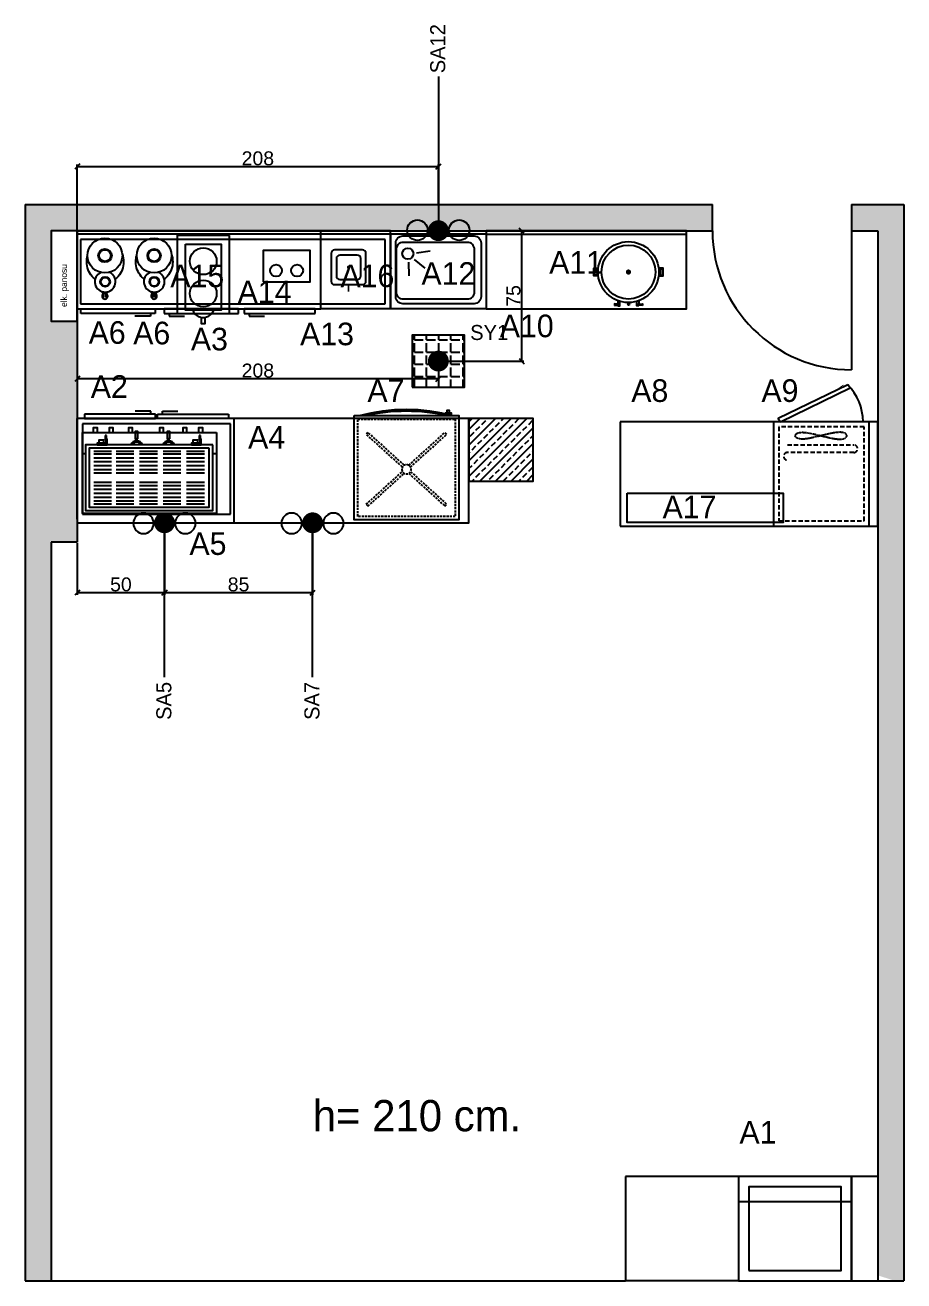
# Model space of a CAD drawing. Header units: millimetres. Extents: x 77277 to 95019, y -59792 to -54320.
# Drawn here: x 85070 to 85575, y -55650 to -54928 of the extents above; entities that cross this region are included whole.
import ezdxf

# ---------------------------------------------------------------- set-up
doc = ezdxf.new("R2010")
doc.units = ezdxf.units.MM
doc.header["$LTSCALE"] = 5
doc.linetypes.add('DASHDOT', pattern=[25.4, 12.7, -6.35, 0, -6.35])
doc.linetypes.add('DASHED', pattern=[0.75, 0.5, -0.25])
for name, color, linetype in [('0D', 1, 'Continuous'), ('0T', 7, 'Continuous'), ('AK', 7, 'Continuous'), ('Kıtc-002 Çizgi', 7, 'Continuous'), ('S2000-002 Çizgi', 7, 'Continuous'), ('S2000-019 Su Tes İşaretler', 5, 'Continuous'), ('SIH', 4, 'Continuous'), ('SU', 152, 'Continuous'), ('wall', 4, 'Continuous')]:
    doc.layers.add(name, color=color, linetype=linetype)
doc.styles.get("Standard").update_dxf_attribs({"font": 'arial.ttf'})
doc.styles.add('TAKSİM', font='GOTHIC.TTF', dxfattribs={"height": 20})
doc.dimstyles.new('OLCU50', dxfattribs={"dimtxt": 8, "dimasz": 3, "dimexe": 1.25, "dimexo": 0.625, "dimtad": 1, "dimdec": 0, "dimtxsty": 'Standard', "dimblk": 'OBLIQUE', "dimcen": 2.5, "dimclrd": 256, "dimclre": 251, "dimclrt": 25, "dimadec": 0, "dimazin": 0, "dimtfac": 1, "dimtdec": 0, "dimtmove": 0, "dimatfit": 3, "dimldrblk": 'OBLIQUE', "dimfxl": 1, "dimarcsym": 0})
pattern_1 = [(45, (5673.91, 0), (-4.49012806, 4.49012806), []), (45, (5678.4, 0), (-4.49012806, 4.49012806), [3.175, -1.5875])]

# ---------------------------------------------------------------- blocks, each defined once
blk = doc.blocks.new('espresso_2grup')
at = {"layer": '0D'}
for p, q in [((-21.31, 15.51), (-31.57, 15.51)), ((-7.83, 15.51), (-18.09, 15.51)), ((5.64, 15.51), (-4.62, 15.51)), ((19.12, 15.51), (8.86, 15.51)), ((31.99, 15.51), (21.74, 15.51)), ((-31.57, 14.03), (-21.31, 14.03)), ((-31.57, 11.81), (-21.31, 11.81)), ((-31.57, 9.58), (-21.31, 9.58)), ((-31.57, 7.36), (-21.31, 7.36)), ((-18.09, 14.03), (-7.83, 14.03)), ((-18.09, 11.81), (-7.83, 11.81)), ((-18.09, 9.58), (-7.83, 9.58)), ((-18.09, 7.36), (-7.83, 7.36)), ((-4.62, 14.03), (5.64, 14.03)), ((-4.62, 11.81), (5.64, 11.81)), ((-4.62, 9.58), (5.64, 9.58)), ((-4.62, 7.36), (5.64, 7.36)), ((8.86, 14.03), (19.12, 14.03)), ((8.86, 11.81), (19.12, 11.81)), ((8.86, 9.58), (19.12, 9.58)), ((8.86, 7.36), (19.12, 7.36)), ((21.74, 14.03), (31.99, 14.03)), ((21.74, 11.81), (31.99, 11.81)), ((21.74, 9.58), (31.99, 9.58)), ((21.74, 7.36), (31.99, 7.36)), ((-31.57, 5.14), (-21.31, 5.14)), ((-31.57, 3.29), (-21.31, 3.29)), ((-18.09, 5.14), (-7.83, 5.14)), ((-18.09, 3.29), (-7.83, 3.29)), ((-4.62, 5.14), (5.64, 5.14)), ((-4.62, 3.29), (5.64, 3.29)), ((8.86, 5.14), (19.12, 5.14)), ((8.86, 3.29), (19.12, 3.29)), ((21.74, 5.14), (31.99, 5.14)), ((21.74, 3.29), (31.99, 3.29)), ((-21.31, -2.39), (-31.57, -2.39)), ((-31.57, -4.12), (-21.31, -4.12)), ((-31.57, -6.35), (-21.31, -6.35)), ((-7.83, -2.39), (-18.09, -2.39)), ((-18.09, -4.12), (-7.83, -4.12)), ((-18.09, -6.35), (-7.83, -6.35)), ((5.64, -2.39), (-4.62, -2.39)), ((-4.62, -4.12), (5.64, -4.12)), ((-4.62, -6.35), (5.64, -6.35)), ((19.12, -2.39), (8.86, -2.39)), ((8.86, -4.12), (19.12, -4.12)), ((8.86, -6.35), (19.12, -6.35)), ((31.99, -2.39), (21.74, -2.39)), ((21.74, -4.12), (31.99, -4.12)), ((21.74, -6.35), (31.99, -6.35)), ((-31.57, -8.57), (-21.31, -8.57)), ((-31.57, -10.79), (-21.31, -10.79)), ((-31.57, -13.02), (-21.31, -13.02)), ((-18.09, -8.57), (-7.83, -8.57)), ((-18.09, -10.79), (-7.83, -10.79)), ((-18.09, -13.02), (-7.83, -13.02)), ((-4.62, -8.57), (5.64, -8.57)), ((-4.62, -10.79), (5.64, -10.79)), ((-4.62, -13.02), (5.64, -13.02)), ((8.86, -8.57), (19.12, -8.57)), ((8.86, -10.79), (19.12, -10.79)), ((8.86, -13.02), (19.12, -13.02)), ((21.74, -8.57), (31.99, -8.57)), ((21.74, -10.79), (31.99, -10.79)), ((21.74, -13.02), (31.99, -13.02)), ((-31.57, -14.62), (-21.31, -14.62)), ((-18.09, -14.62), (-7.83, -14.62)), ((-4.62, -14.62), (5.64, -14.62)), ((8.86, -14.62), (19.12, -14.62)), ((21.74, -14.62), (31.99, -14.62))]:
    blk.add_line(p, q, dxfattribs=at)
for centre in [(-11.08, -17.01), (7.37, -17.01)]:
    blk.add_arc(centre, 2.96, 212.08166, 327.91834, dxfattribs=at)
at = {"layer": '0T'}
for p, q in [((-38.48, -13.34), (-36.4, -13.34)), ((36.69, -13.34), (38.52, -13.34)), ((-29.78, -18.46), (-29.78, -21.59)), ((-28.92, -18.46), (-29.78, -18.46)), ((-28.92, -21.22), (-28.92, -18.46)), ((-28.55, -23.77), (-28.55, -21.62)), ((24.25, -18.46), (24.25, -21.59)), ((25.11, -18.46), (24.25, -18.46)), ((25.11, -21.22), (25.11, -18.46)), ((25.48, -23.77), (25.48, -21.62)), ((-29.41, -21.99), (-29.41, -23.77)), ((-29.41, -23.77), (-28.55, -23.77)), ((24.62, -21.99), (24.62, -23.77)), ((24.62, -23.77), (25.48, -23.77))]:
    blk.add_line(p, q, dxfattribs=at)
for points in [[(-38.48, -25.48), (-38.48, 21.02), (38.52, 21.02), (38.52, -25.48)], [(-36.4, -18.48), (36.69, -18.48), (36.69, 19.33), (-36.4, 19.33)], [(-34.4, -16.48), (34.69, -16.48), (34.69, 17.33), (-34.4, 17.33)], [(-28.79, -18.46), (-28.79, -19.32), (-24.1, -19.32), (-24.1, -18.46)], [(-27.81, -19.32), (-27.81, -21.05), (-24.96, -21.05), (-24.96, -19.32)], [(-11.45, -20.59), (-11.45, -21.83), (-10.59, -21.83), (-10.59, -20.59)], [(7, -20.59), (7, -21.83), (7.87, -21.83), (7.87, -20.59)], [(25.24, -18.46), (25.24, -19.32), (29.93, -19.32), (29.93, -18.46)], [(26.23, -19.32), (26.23, -21.05), (29.07, -21.05), (29.07, -19.32)], [(-30.65, -25.48), (-30.65, -28.13), (-28.3, -28.13), (-28.3, -25.48)], [(-21.57, -25.48), (-21.57, -28.13), (-19.22, -28.13), (-19.22, -25.48)], [(-11.82, -21.83), (-11.82, -26.03), (-10.22, -26.03), (-10.22, -21.83)], [(-8.12, -25.48), (-8.12, -28.13), (-5.77, -28.13), (-5.77, -25.48)], [(6.63, -21.83), (6.63, -26.03), (8.24, -26.03), (8.24, -21.83)], [(9.7, -25.48), (9.7, -28.13), (12.05, -28.13), (12.05, -25.48)], [(20.81, -25.48), (20.81, -28.13), (23.16, -28.13), (23.16, -25.48)], [(29.89, -25.48), (29.89, -28.13), (32.24, -28.13), (32.24, -25.48)]]:
    blk.add_lwpolyline(points, close=True, dxfattribs=at)
for centre, radius, start, end in [((-29.58, -21.59), 0.2, 180, 265.80553), ((-11.08, -17.01), 3.7, 205.14444, 334.85556), ((7.37, -17.01), 3.7, 205.14444, 334.85556), ((24.45, -21.59), 0.2, 180, 265.80553), ((25.31, -21.22), 0.2, 180, 265.80584), ((25.28, -21.62), 0.2, 0, 85.80584), ((-29.61, -21.99), 0.2, 0, 85.80553), ((24.42, -21.99), 0.2, 0, 85.80553)]:
    blk.add_arc(centre, radius, start, end, dxfattribs=at)
at = {"layer": 'AK'}
for centre, start, end in [((-28.72, -21.22), 180, 265.80584), ((-28.75, -21.62), 0, 85.80584)]:
    blk.add_arc(centre, 0.2, start, end, dxfattribs=at)
blk = doc.blocks.new('degirmen')
at = {"layer": '0D'}
for points in [[(1.28, -14.33), (1.28, -14.89), (-1.47, -14.89), (-1.47, -14.25)], [(-0.81, -14.89), (-0.81, -17.34), (-1.09, -17.34), (-1.09, -14.89)], [(0.88, -14.89), (0.88, -17.34), (0.6, -17.34), (0.6, -14.89)]]:
    blk.add_lwpolyline(points, dxfattribs=at)
for centre, radius in [((-0.07, 6.55), 3.87), ((-0.07, 6.55), 3.35), ((0.05, -8.51), 2.81), ((0.05, -8.51), 2.45)]:
    blk.add_circle(centre, radius, dxfattribs=at)
for start, end in [(127.22412, 54.17898), (65.46621, 115.77951)]:
    blk.add_arc((-0.09, -16.82), 1.65, start, end, dxfattribs=at)
at = {"layer": '0T'}
for points in [[(9.89, 7.49, -0.085751), (10.66, 3.02, -0.088672), (9.83, -1.59, -0.093867), (7.55, -5.39, -0.054985), (5.8, -6.97, -0.109161)], [(-5.69, -6.97, -0.054984), (-7.44, -5.39, -0.093867), (-9.73, -1.59, -0.088672), (-10.55, 3.02, -0.067491), (-10.07, 6.57, -0.093867)]]:
    blk.add_lwpolyline(points, format="xyb", dxfattribs=at)
blk.add_circle((-0.07, 6.55), 10, dxfattribs=at)
blk.add_arc((0.05, -8.51), 5.95, 115.61615, 65.32097, dxfattribs=at)
blk = doc.blocks.new('A$C723D60DA')
at = {"layer": 'S2000-002 Çizgi'}
for points in [[(0, 3.66), (60, 3.66), (60, 63.66), (0, 63.66)], [(53.17, 2.2), (54.63, 2.2), (54.63, 0.75), (53.17, 0.75)]]:
    blk.add_lwpolyline(points, close=True, dxfattribs=at)
at = {"layer": 'S2000-002 Çizgi', "linetype": 'DASHED', "ltscale": 0.5}
blk.add_lwpolyline([(2, 5.66), (58, 5.66), (58, 61.66), (2, 61.66)], close=True, dxfattribs=at)
for points in [[(6.84, 54.65), (7.88, 55.69)], [(6.84, 54.65), (27.66, 35.82)], [(7.88, 55.69), (28.7, 36.87)], [(31.37, 36.94), (52.12, 55.69)], [(32.41, 35.9), (53.16, 54.65)], [(52.12, 55.69), (53.16, 54.65)], [(27.59, 33.16), (6.84, 14.41)], [(28.63, 32.11), (7.88, 13.37)], [(31.3, 32.19), (52.12, 13.37)], [(32.34, 33.23), (53.16, 14.41)], [(7.88, 13.37), (6.84, 14.41)], [(52.12, 13.37), (53.16, 14.41)]]:
    blk.add_lwpolyline(points, dxfattribs=at)
at = {"layer": 'S2000-002 Çizgi'}
for points in [[(52.21, 3.18), (52.21, 3.66), (55.85, 3.66)], [(55.85, 3.31), (55.85, 2.2), (52.21, 2.2)]]:
    blk.add_lwpolyline(points, dxfattribs=at)
at = {"layer": 'S2000-002 Çizgi', "linetype": 'DASHED', "ltscale": 0.5}
blk.add_circle((30, 34.53), 2.67, dxfattribs=at)
at = {"layer": 'S2000-002 Çizgi'}
for centre, radius, start, end in [((29.9, 100.61), 100.61, 254.49408, 285.50592), ((29.9, 109.49), 108.49, 257.28187, 282.71813)]:
    blk.add_arc(centre, radius, start, end, dxfattribs=at)
blk = doc.blocks.new('A$C3DDB3116')
at = {"layer": 'S2000-002 Çizgi'}
blk.add_lwpolyline([(0, 45.94), (20.5, 45.94), (20.5, 7.94), (0, 7.94), (0, 45.94)], dxfattribs=at)
blk.add_lwpolyline([(9.32, 3.72), (11.18, 3.72), (11.18, 0), (9.32, 0)], close=True, dxfattribs=at)
for centre in [(10.25, 36.07), (10.25, 17.5)]:
    blk.add_circle(centre, 7.7, dxfattribs=at)
blk.add_arc((10.25, 10.08), 6.37, 199.63449, 340.36551, dxfattribs=at)
blk = doc.blocks.new('A$C199769C9')
at = {"layer": 'S2000-002 Çizgi'}
for points in [[(2.48, 17.25), (0, 17.25), (0, 21.67), (2.48, 21.67)], [(37.48, 17.25), (39.96, 17.25), (39.96, 21.67), (37.48, 21.67)], [(1.98, 17.75), (0.5, 17.75), (0.5, 21.17), (1.98, 21.17)], [(37.98, 17.75), (39.46, 17.75), (39.46, 21.17), (37.98, 21.17)], [(11.95, 0.2), (14.61, 0.41), (14.61, 1.04), (11.95, 1.25)], [(28.01, 0.2), (25.35, 0.41), (25.35, 1.04), (28.01, 1.25)]]:
    blk.add_lwpolyline(points, close=True, dxfattribs=at)
at = {"layer": 'S2000-002 Çizgi', "const_width": 1.5}
blk.add_lwpolyline([(19.23, 19.46, 1), (20.73, 19.46, 1)], format="xyb", close=True, dxfattribs=at)
at = {"layer": 'S2000-002 Çizgi'}
for points in [[(13.88, 3.06), (13.88, 1.09)], [(13.88, 0), (14.97, 0), (14.97, 2.69)], [(13.88, 0.35), (13.88, 0)], [(20.03, 1.45), (20.03, 1.96)], [(25.96, 0), (24.87, 0), (24.87, 2.66)], [(25.96, 3.01), (25.96, 1.08)], [(25.96, 0.36), (25.96, 0)]]:
    blk.add_lwpolyline(points, dxfattribs=at)
for centre, radius in [((19.98, 19.46), 17.5), ((19.98, 19.46), 15.5), ((20.09, 0.98), 0.469)]:
    blk.add_circle(centre, radius, dxfattribs=at)
blk = doc.blocks.new('A$C0C8D6561')
at = {"layer": 'S2000-002 Çizgi'}
for points in [[(52.09, 81.28), (12.05, 61.75), (13.31, 60), (53.35, 79.53)], [(64.41, 60), (9.41, 60), (9.41, 0), (64.41, 0)]]:
    blk.add_lwpolyline(points, close=True, dxfattribs=at)
at = {"layer": 'S2000-002 Çizgi', "const_width": 0.36}
blk.add_lwpolyline([(50.17, 79.9), (49.35, 81.03), (44.53, 77.56), (43.29, 76.67)], dxfattribs=at)
at = {"layer": 'S2000-002 Çizgi', "linetype": 'DASHED'}
blk.add_lwpolyline([(61.41, 57), (12.41, 57), (12.41, 3), (61.41, 3)], close=True, dxfattribs=at)
at = {"layer": 'S2000-002 Çizgi', "linetype": 'DASHED', "ltscale": 0.1}
blk.add_lwpolyline([(47.52, 53.93), (45.27, 53.76), (42.63, 53.31), (39.74, 52.67), (36.72, 51.93), (33.7, 51.2), (30.81, 50.56), (28.17, 50.1), (25.91, 49.93), (24.14, 50.1), (22.87, 50.56), (22.11, 51.2), (21.86, 51.93), (22.11, 52.67), (22.87, 53.31), (24.14, 53.76), (25.91, 53.93), (28.17, 53.76), (30.81, 53.31), (33.7, 52.67), (36.72, 51.93), (39.74, 51.2), (42.63, 50.56), (45.27, 50.1), (47.52, 49.93), (49.3, 50.1), (50.56, 50.56), (51.32, 51.2), (51.58, 51.93), (51.32, 52.67), (50.56, 53.31), (49.3, 53.76)], close=True, dxfattribs=at)
at = {"layer": 'S2000-002 Çizgi', "linetype": 'DASHED'}
for points in [[(17.38, 46.62), (55.55, 46.62, -1), (55.55, 42.28)], [(55.55, 42.28), (17.38, 42.28, 1), (17.38, 37.93)]]:
    blk.add_lwpolyline(points, format="xyb", dxfattribs=at)
at = {"layer": 'S2000-002 Çizgi'}
blk.add_arc((30.41, 59.89), 30.41, 0.20946, 44.63113, dxfattribs=at)
blk = doc.blocks.new('A$C5EA9037E')
at = {"ltscale": 5}
blk.add_lwpolyline([(0, 0), (27, 0), (27, 18), (0, 18)], close=True, dxfattribs=at)
for centre in [(7.45, 6.38), (19.55, 6.38)]:
    blk.add_circle(centre, 3.44, dxfattribs=at)
blk = doc.blocks.new('A$C0D0247C1')
at = {"layer": 'Kıtc-002 Çizgi'}
for points in [[(2, 0), (18, 0, 0.414214), (20, 2), (20, 18, 0.414214), (18, 20), (2, 20, 0.414214), (0, 18), (0, 2, 0.414214)], [(5, 3), (15, 3, 0.414214), (17, 5), (17, 15, 0.414214), (15, 17), (5, 17, 0.414214), (3, 15), (3, 5, 0.414214)]]:
    blk.add_lwpolyline(points, format="xyb", close=True, dxfattribs=at)
at = {"layer": 'Kıtc-002 Çizgi', "const_width": 1}
blk.add_lwpolyline([(9.53, 10.08, 1), (10.53, 10.08, 1)], format="xyb", close=True, dxfattribs=at)
blk.add_lwpolyline([(20, 10), (23.95, 10)], dxfattribs=at)
blk = doc.blocks.new('A$C6E191702')
at = {"layer": 'S2000-002 Çizgi'}
for p, q in [((0, 2), (0, 60)), ((0, 60), (0, 0)), ((90, 60), (0, 60)), ((45, 62.56), (4.14, 62.56)), ((4.14, 62.56), (4.14, 60)), ((4.14, 60), (45, 60)), ((35.12, 64.22), (33.32, 64.22)), ((42.19, 64.22), (35.12, 64.22)), ((42.19, 62.56), (42.19, 64.22)), ((45, 60), (45, 62.56)), ((46.11, 62.56), (86.97, 62.56)), ((46.11, 60), (46.11, 62.56)), ((86.97, 60), (46.11, 60)), ((48.92, 62.56), (48.92, 64.22)), ((48.92, 64.22), (55.98, 64.22)), ((55.98, 64.22), (57.79, 64.22)), ((86.97, 62.56), (86.97, 60)), ((90, 60), (90, 0)), ((88.11, 57), (3, 57)), ((3, 57), (3, 5)), ((88.11, 5), (88.11, 57)), ((3, 5), (88.11, 5)), ((0, 0), (90, 0))]:
    blk.add_line(p, q, dxfattribs=at)
blk = doc.blocks.new('A$C7E7D3E18')
at = {"layer": 'SIH', "linetype": 'Continuous', "const_width": 6}
blk.add_lwpolyline([(3, 6, 1), (9, 6, 1)], format="xyb", close=True, dxfattribs=at)
blk = doc.blocks.new('A$C6E87713E')
at = {"layer": 'S2000-019 Su Tes İşaretler'}
for centre in [(5.89, 6.3), (29.89, 6.3)]:
    blk.add_circle(centre, 5.89, dxfattribs=at)
blk.add_blockref('A$C7E7D3E18', (11.95, 0))
blk = doc.blocks.new('_Oblique')
at = {"color": 0, "linetype": 'ByBlock', "lineweight": -2}
blk.add_line((-0.5, -0.5), (0.5, 0.5), dxfattribs=at)
blk = doc.blocks.new('*D96')
at = {"color": 251, "lineweight": -2, "ltscale": 5, "transparency": 16777216}
for p, q in [((85099.7, -55045.8), (85099.7, -55008.3)), ((85307.2, -55030.8), (85307.2, -55008.3))]:
    blk.add_line(p, q, dxfattribs=at)
at = {"lineweight": -2, "ltscale": 5, "transparency": 16777216}
blk.add_line((85099.7, -55009.55), (85307.2, -55009.55), dxfattribs=at)
at = {"layer": 'Defpoints', "color": 0, "ltscale": 5, "transparency": 16777216}
for p in [(85307.2, -55009.55), (85307.2, -55031.42), (85099.7, -55046.42)]:
    blk.add_point(p, dxfattribs=at)
at = {"lineweight": -2, "ltscale": 5, "transparency": 16777216, "xscale": 3, "yscale": 3, "zscale": 3, "rotation": 180}
blk.add_blockref('_Oblique', (85099.7, -55009.55), dxfattribs=at)
at = {"lineweight": -2, "ltscale": 5, "transparency": 16777216, "xscale": 3, "yscale": 3, "zscale": 3}
blk.add_blockref('_Oblique', (85307.2, -55009.55), dxfattribs=at)
at = {"color": 25, "ltscale": 5, "transparency": 16777216, "insert": (85203.45, -55004.84), "char_height": 8, "attachment_point": 5}
blk.add_mtext('208', dxfattribs=at)
blk = doc.blocks.new('*D97')
at = {"color": 251, "lineweight": -2, "ltscale": 5, "transparency": 16777216}
for p, q in [((85149.81, -55215.05), (85149.81, -55255.83)), ((85099.7, -55226.18), (85099.7, -55255.83))]:
    blk.add_line(p, q, dxfattribs=at)
at = {"lineweight": -2, "ltscale": 5, "transparency": 16777216}
blk.add_line((85099.7, -55254.58), (85149.81, -55254.58), dxfattribs=at)
at = {"layer": 'Defpoints', "color": 0, "ltscale": 5, "transparency": 16777216}
for p in [(85149.81, -55214.42), (85099.7, -55225.55), (85149.81, -55254.58)]:
    blk.add_point(p, dxfattribs=at)
at = {"lineweight": -2, "ltscale": 5, "transparency": 16777216, "xscale": 3, "yscale": 3, "zscale": 3, "rotation": 180}
blk.add_blockref('_Oblique', (85099.7, -55254.58), dxfattribs=at)
at = {"lineweight": -2, "ltscale": 5, "transparency": 16777216, "xscale": 3, "yscale": 3, "zscale": 3}
blk.add_blockref('_Oblique', (85149.81, -55254.58), dxfattribs=at)
at = {"color": 25, "ltscale": 5, "transparency": 16777216, "insert": (85124.75, -55249.88), "char_height": 8, "attachment_point": 5}
blk.add_mtext('50', dxfattribs=at)
blk = doc.blocks.new('*D98')
at = {"color": 251, "lineweight": -2, "ltscale": 5, "transparency": 16777216}
for p, q in [((85149.81, -55215.05), (85149.81, -55255.83)), ((85234.92, -55215.05), (85234.92, -55255.83))]:
    blk.add_line(p, q, dxfattribs=at)
at = {"lineweight": -2, "ltscale": 5, "transparency": 16777216}
blk.add_line((85149.81, -55254.58), (85234.92, -55254.58), dxfattribs=at)
at = {"layer": 'Defpoints', "color": 0, "ltscale": 5, "transparency": 16777216}
for p in [(85149.81, -55214.42), (85234.92, -55214.42), (85234.92, -55254.58)]:
    blk.add_point(p, dxfattribs=at)
at = {"lineweight": -2, "ltscale": 5, "transparency": 16777216, "xscale": 3, "yscale": 3, "zscale": 3, "rotation": 180}
blk.add_blockref('_Oblique', (85149.81, -55254.58), dxfattribs=at)
at = {"lineweight": -2, "ltscale": 5, "transparency": 16777216, "xscale": 3, "yscale": 3, "zscale": 3}
blk.add_blockref('_Oblique', (85234.92, -55254.58), dxfattribs=at)
at = {"color": 25, "ltscale": 5, "transparency": 16777216, "insert": (85192.36, -55249.88), "char_height": 8, "attachment_point": 5}
blk.add_mtext('85', dxfattribs=at)
blk = doc.blocks.new('*D99')
at = {"color": 251, "lineweight": -2, "ltscale": 5, "transparency": 16777216}
for p, q in [((85099.7, -55122.05), (85099.7, -55132.86)), ((85307.2, -55122.05), (85307.2, -55132.86))]:
    blk.add_line(p, q, dxfattribs=at)
at = {"lineweight": -2, "ltscale": 5, "transparency": 16777216}
blk.add_line((85307.2, -55131.61), (85099.7, -55131.61), dxfattribs=at)
at = {"layer": 'Defpoints', "color": 0, "ltscale": 5, "transparency": 16777216}
for p in [(85099.7, -55121.42), (85307.2, -55121.42), (85099.7, -55131.61)]:
    blk.add_point(p, dxfattribs=at)
at = {"lineweight": -2, "ltscale": 5, "transparency": 16777216, "xscale": 3, "yscale": 3, "zscale": 3, "rotation": 180}
blk.add_blockref('_Oblique', (85099.7, -55131.61), dxfattribs=at)
at = {"lineweight": -2, "ltscale": 5, "transparency": 16777216, "xscale": 3, "yscale": 3, "zscale": 3}
blk.add_blockref('_Oblique', (85307.2, -55131.61), dxfattribs=at)
at = {"color": 25, "ltscale": 5, "transparency": 16777216, "insert": (85203.45, -55126.9), "char_height": 8, "attachment_point": 5}
blk.add_mtext('208', dxfattribs=at)
blk = doc.blocks.new('*D100')
at = {"color": 251, "lineweight": -2, "ltscale": 5, "transparency": 16777216}
for p, q in [((85335.33, -55046.42), (85356.32, -55046.42)), ((85307.83, -55121.42), (85356.32, -55121.42))]:
    blk.add_line(p, q, dxfattribs=at)
at = {"lineweight": -2, "ltscale": 5, "transparency": 16777216}
blk.add_line((85355.07, -55121.42), (85355.07, -55046.42), dxfattribs=at)
at = {"layer": 'Defpoints', "color": 0, "ltscale": 5, "transparency": 16777216}
for p in [(85334.7, -55046.42), (85355.07, -55046.42), (85307.2, -55121.42)]:
    blk.add_point(p, dxfattribs=at)
at = {"lineweight": -2, "ltscale": 5, "transparency": 16777216, "xscale": 3, "yscale": 3, "zscale": 3}
for p, rotation in [((85355.07, -55046.42), 90), ((85355.07, -55121.42), 270)]:
    blk.add_blockref('_Oblique', p, dxfattribs=dict(at, rotation=rotation))
at = {"color": 25, "ltscale": 5, "transparency": 16777216, "insert": (85350.38, -55083.92), "char_height": 8, "attachment_point": 5, "rotation": 90}
blk.add_mtext('75', dxfattribs=at)

msp = doc.modelspace()

# ---------------------------------------------------------------- hatches: boundary and pattern name
h = msp.add_hatch()
h.set_pattern_fill('ANSI33', color=8)
h.set_pattern_definition(pattern_1)
h.paths.add_polyline_path([(85069.7, -55650.42), (85084.7, -55650.42), (85084.7, -55225.55), (85099.7, -55225.55), (85099.7, -55150.42), (85099.7, -55098.42), (85084.7, -55098.42), (85084.7, -55046.42), (85099.7, -55046.42), (85279.7, -55046.42), (85464.7, -55046.42), (85464.7, -55031.42), (85069.7, -55031.42)])
h.paths.add_polyline_path([(85574.7, -55031.42), (85544.7, -55031.42), (85544.7, -55046.42), (85559.7, -55046.42), (85559.7, -55647.24), (85569.66, -55650.42), (85574.7, -55650.42)])
at = {"ltscale": 5}
h = msp.add_hatch(dxfattribs=at)
h.set_pattern_fill('ANGLE', color=256)
h.set_pattern_definition([(0, (1396.6236, -360.799), (0, 6.985), [5.08, -1.905]), (90, (1396.6236, -360.799), (-6.985, 4e-16), [5.08, -1.905])])
h.paths.add_polyline_path([(85322.2, -55106.42), (85292.2, -55106.42), (85292.2, -55136.42), (85322.2, -55136.42)])
h = msp.add_hatch()
h.set_pattern_fill('ANSI33', color=8)
h.set_pattern_definition(pattern_1)
h.paths.add_polyline_path([(85361.7, -55154.42), (85324.7, -55154.42), (85324.7, -55190.42), (85361.7, -55190.42)])

# ---------------------------------------------------------------- linework, layer by layer
for p, q in [((85069.7, -55031.42), (85464.7, -55031.42)), ((85069.7, -55031.42), (85069.7, -55650.42)), ((85464.7, -55046.42), (85464.7, -55031.42)), ((85544.7, -55031.42), (85574.7, -55031.42)), ((85544.7, -55031.42), (85544.7, -55126.42)), ((85574.7, -55031.42), (85574.7, -55650.42)), ((85099.7, -55046.42), (85464.7, -55046.42)), ((85099.7, -55046.42), (85099.7, -55150.42)), ((85544.7, -55046.42), (85559.7, -55046.42)), ((85559.7, -55046.42), (85559.7, -55650.42)), ((85411.7, -55156.42), (85411.7, -55216.42)), ((85084.7, -55225.55), (85084.7, -55650.42)), ((85479.7, -55590.42), (85414.7, -55590.42)), ((85414.7, -55590.42), (85414.7, -55650.42)), ((85479.7, -55590.42), (85479.7, -55650.42)), ((85559.7, -55590.42), (85544.7, -55590.42)), ((85544.7, -55590.42), (85544.7, -55650.42)), ((85069.7, -55650.42), (85084.7, -55650.42)), ((85479.7, -55650.42), (85414.7, -55650.42)), ((85544.7, -55650.42), (85574.7, -55650.42))]:
    msp.add_line(p, q)
for p, q in [((85239.7, -55091.42), (85239.7, -55046.42)), ((85279.7, -55091.42), (85239.7, -55091.42)), ((85099.7, -55150.42), (85099.7, -55225.55)), ((85099.7, -55225.55), (85084.7, -55225.55))]:
    msp.add_line(p, q, dxfattribs=at)
at = {"color": 8}
for p, q in [((85544.7, -55604.91), (85479.7, -55604.91)), ((85084.7, -55650.42), (85414.7, -55650.42)), ((85479.7, -55650.42), (85544.7, -55650.42))]:
    msp.add_line(p, q, dxfattribs=at)
for points in [[(85099.7, -55046.42), (85084.7, -55046.42), (85084.7, -55098.42), (85099.7, -55098.42)], [(85334.7, -55091.42), (85449.7, -55091.42), (85449.7, -55046.42), (85334.7, -55046.42)], [(85334.7, -55048.42), (85449.7, -55048.42), (85449.7, -55046.42), (85334.7, -55046.42)], [(85324.7, -55154.42), (85189.7, -55154.42), (85189.7, -55214.42), (85324.7, -55214.42)], [(85324.7, -55190.42), (85361.7, -55190.42), (85361.7, -55154.42), (85324.7, -55154.42)], [(85479.7, -55650.42), (85544.7, -55650.42), (85544.7, -55590.42), (85479.7, -55590.42)], [(85485.7, -55644.42), (85538.7, -55644.42), (85538.7, -55596.42), (85485.7, -55596.42)]]:
    msp.add_lwpolyline(points, close=True)
at = {"ltscale": 5}
for points in [[(85187.06, -55049.11), (85157.06, -55049.11), (85157.06, -55094.11), (85187.06, -55094.11)], [(85292.2, -55136.42), (85322.2, -55136.42), (85322.2, -55106.42), (85292.2, -55106.42)], [(85415.71, -55197.33), (85505.4, -55197.33), (85505.4, -55214.3), (85415.71, -55214.3)]]:
    msp.add_lwpolyline(points, close=True, dxfattribs=at)
msp.add_lwpolyline([(85411.7, -55216.42), (85559.7, -55216.42), (85559.7, -55156.42), (85411.7, -55156.42)])
msp.add_arc((85544.7, -55046.42), 80, 180, 270)
at = {"layer": 'S2000-002 Çizgi'}
for p, q in [((85279.7, -55046.42), (85099.7, -55046.42)), ((85099.7, -55091.42), (85099.7, -55046.42)), ((85279.7, -55048.42), (85099.7, -55048.42)), ((85279.7, -55091.42), (85279.7, -55046.42)), ((85279.7, -55048.42), (85279.7, -55091.42)), ((85276.7, -55051.42), (85101.59, -55051.42)), ((85101.59, -55051.42), (85101.59, -55088.42)), ((85276.7, -55088.42), (85276.7, -55051.42)), ((85293.37, -55062.9), (85299.47, -55067.91)), ((85293.37, -55062.9), (85299.47, -55067.91)), ((85294.61, -55059.09), (85302.42, -55057.98)), ((85294.61, -55059.09), (85302.42, -55057.98)), ((85289.97, -55064.56), (85290.16, -55072.45)), ((85099.7, -55091.42), (85239.7, -55091.42)), ((85101.59, -55088.42), (85276.7, -55088.42)), ((85101.73, -55093.99), (85101.73, -55091.42)), ((85101.73, -55091.42), (85144.48, -55091.42)), ((85144.48, -55091.42), (85144.48, -55093.99)), ((85192.36, -55091.42), (85149.61, -55091.42)), ((85149.61, -55091.42), (85149.61, -55093.99)), ((85192.36, -55093.99), (85192.36, -55091.42)), ((85236.44, -55091.42), (85195.59, -55091.42)), ((85195.59, -55091.42), (85195.59, -55093.99)), ((85236.44, -55093.99), (85236.44, -55091.42)), ((85144.48, -55093.99), (85101.73, -55093.99)), ((85134.61, -55095.64), (85132.8, -55095.64)), ((85141.67, -55095.64), (85134.61, -55095.64)), ((85141.67, -55093.99), (85141.67, -55095.64)), ((85149.61, -55093.99), (85192.36, -55093.99)), ((85152.42, -55093.99), (85152.42, -55095.64)), ((85152.42, -55095.64), (85159.48, -55095.64)), ((85159.48, -55095.64), (85161.29, -55095.64)), ((85195.59, -55093.99), (85236.44, -55093.99)), ((85198.4, -55093.99), (85198.4, -55095.64)), ((85198.4, -55095.64), (85205.46, -55095.64)), ((85205.46, -55095.64), (85207.27, -55095.64))]:
    msp.add_line(p, q, dxfattribs=at)
for points in [[(85334.7, -55091.42), (85279.7, -55091.42), (85279.7, -55046.42), (85334.7, -55046.42)], [(85334.7, -55048.42), (85279.7, -55048.42), (85279.7, -55046.42), (85334.7, -55046.42)], [(85334.7, -55091.42), (85279.7, -55091.42), (85279.7, -55046.42), (85334.7, -55046.42)], [(85334.7, -55048.42), (85279.7, -55048.42), (85279.7, -55046.42), (85334.7, -55046.42)]]:
    msp.add_lwpolyline(points, close=True, dxfattribs=at)
for points in [[(85327.7, -55088.42), (85286.7, -55088.42, -0.414214), (85282.7, -55084.42), (85282.7, -55053.42, -0.414214), (85286.7, -55049.42), (85327.7, -55049.42, -0.414214), (85331.7, -55053.42), (85331.7, -55084.42, -0.414214)], [(85327.7, -55088.42), (85286.7, -55088.42, -0.414214), (85282.7, -55084.42), (85282.7, -55053.42, -0.414214), (85286.7, -55049.42), (85327.7, -55049.42, -0.414214), (85331.7, -55053.42), (85331.7, -55084.42, -0.414214)], [(85286.95, -55085.69), (85323.95, -55085.69, 0.414214), (85327.95, -55081.69), (85327.95, -55057.16, 0.414214), (85323.95, -55053.16), (85286.95, -55053.16, 0.414214), (85282.95, -55057.16), (85282.95, -55081.69, 0.414214)], [(85286.95, -55085.69), (85323.95, -55085.69, 0.414214), (85327.95, -55081.69), (85327.95, -55057.16, 0.414214), (85323.95, -55053.16), (85286.95, -55053.16, 0.414214), (85282.95, -55057.16), (85282.95, -55081.69, 0.414214)]]:
    msp.add_lwpolyline(points, format="xyb", close=True, dxfattribs=at)
msp.add_circle((85289.66, -55059.6), 3.19, dxfattribs=at)
msp.add_circle((85289.66, -55059.6), 3.19, dxfattribs=at)
at = {"layer": 'SU'}
for p, q in [((85307.2, -54957.71), (85307.2, -55046.42)), ((85149.81, -55303.13), (85149.81, -55214.42)), ((85234.92, -55303.13), (85234.92, -55214.42))]:
    msp.add_line(p, q, dxfattribs=at)

# ---------------------------------------------------------------- block references
for name, p in [('degirmen', (85115.64, -55067.29)), ('degirmen', (85143.87, -55067.29)), ('A$C0C8D6561', (85490.41, -55216.27))]:
    msp.add_blockref(name, p)
at = {"ltscale": 5}
for name, p in [('A$C5EA9037E', (85206.43, -55075.75)), ('A$C6E191702', (85099.7, -55214.42))]:
    msp.add_blockref(name, p, dxfattribs=at)
at = {"extrusion": (0, 0, -1), "zscale": -1, "rotation": 180}
msp.add_blockref('A$C7E7D3E18', (-85301.2, -55115.42), dxfattribs=at)
at = {"rotation": 180}
msp.add_blockref('espresso_2grup', (85141.12, -55188), dxfattribs=at)
at = {"layer": 'S2000-002 Çizgi'}
for name, p in [('A$C3DDB3116', (85161.81, -55100.05)), ('A$C199769C9', (85396.44, -55089.67))]:
    msp.add_blockref(name, p, dxfattribs=at)
at = {"layer": 'S2000-002 Çizgi', "rotation": 270}
msp.add_blockref('A$C0D0247C1', (85245.57, -55057.45), dxfattribs=at)
at = {"layer": 'S2000-002 Çizgi', "xscale": -1, "rotation": 180}
msp.add_blockref('A$C723D60DA', (85258.86, -55149.11), dxfattribs=at)
at = {"layer": 'wall', "color": 0, "linetype": 'DASHDOT'}
msp.add_blockref('A$C6E87713E', (85289.25, -55052.42), dxfattribs=at)
at = {"layer": 'wall', "color": 0, "linetype": 'DASHDOT', "xscale": -1, "rotation": 180}
for p in [(85131.86, -55208.42), (85216.97, -55208.42)]:
    msp.add_blockref('A$C6E87713E', p, dxfattribs=at)

# ---------------------------------------------------------------- texts
at = {"style": 'TAKSİM'}
for s, height, p in [('A11', 13, (85370.88, -55071.13)), ('A15', 13, (85153.16, -55078.9)), ('A16', 13, (85250.94, -55078.9)), ('A12', 13, (85297.47, -55077.54)), ('A14', 13, (85191.85, -55088.09)), ('A6', 13, (85106.22, -55111.48)), ('A6', 13, (85131.83, -55111.77)), ('A13', 13, (85227.73, -55112.29)), ('A10', 13, (85342.52, -55107.69)), ('A3', 13, (85164.98, -55115.26)), ('A2', 13, (85107.43, -55142.55)), ('A7', 13, (85266.41, -55144.9)), ('A8', 13, (85418.07, -55144.9)), ('A9', 13, (85492.86, -55144.9)), ('A4', 13, (85197.84, -55171.7)), ('A17', 13, (85436.05, -55211.79)), ('A5', 13, (85164.14, -55232.89)), ('h= 210 cm.', 18, (85235.01, -55564.39)), ('A1', 13, (85480.23, -55571.46))]:
    msp.add_text(s, height=height, dxfattribs=at).set_placement(p)
msp.add_text('elk. panosu', height=3.6, rotation=90, dxfattribs=at).set_placement((85093.77, -55090.28))
at = {"layer": 'SU', "style": 'TAKSİM'}
for s, p in [('SA12', (85311.12, -54955.86)), ('SA5', (85153.73, -55327.78)), ('SA7', (85238.84, -55327.78))]:
    msp.add_text(s, height=8.64, rotation=90, dxfattribs=at).set_placement(p)
msp.add_text('SY1', height=8.64, dxfattribs=at).set_placement((85325.47, -55109.29))

# ---------------------------------------------------------------- dimensions: what is measured, and where the dimension line sits
at = {"ltscale": 5}
for base, p1, p2, picture, middle in [((85307.20303986, -55009.54763142), (85099.70303986, -55046.42112784), (85307.20303986, -55031.42112784), '*D96', (85203.45303986, -55004.83804752)), ((85099.70303986, -55131.61393205), (85307.20303986, -55121.42112784), (85099.70303986, -55121.42112784), '*D99', (85203.45303986, -55126.90434815)), ((85149.81, -55254.58), (85099.7, -55225.55), (85149.81, -55214.42), '*D97', (85124.75, -55249.88))]:
    dim = msp.add_linear_dim(base=base, p1=p1, p2=p2, dimstyle='OLCU50', dxfattribs=at)
    dim.commit()
    dim.dimension.update_dxf_attribs({"geometry": picture, "text_midpoint": middle})
dim = msp.add_linear_dim(base=(85355.07, -55046.42), p1=(85307.2, -55121.42), p2=(85334.7, -55046.42), angle=90, dimstyle='OLCU50', dxfattribs=at)
dim.commit()
dim.dimension.update_dxf_attribs({"geometry": '*D100', "text_midpoint": (85350.38, -55083.92)})
dim = msp.add_linear_dim(base=(85234.92, -55254.58), p1=(85149.81, -55214.42), p2=(85234.92, -55214.42), dimstyle='OLCU50', override={"dimtmove": 1}, dxfattribs=at)
dim.commit()
dim.dimension.update_dxf_attribs({"geometry": '*D98', "text_midpoint": (85192.36, -55249.88)})

doc.saveas('drawing.dxf')
